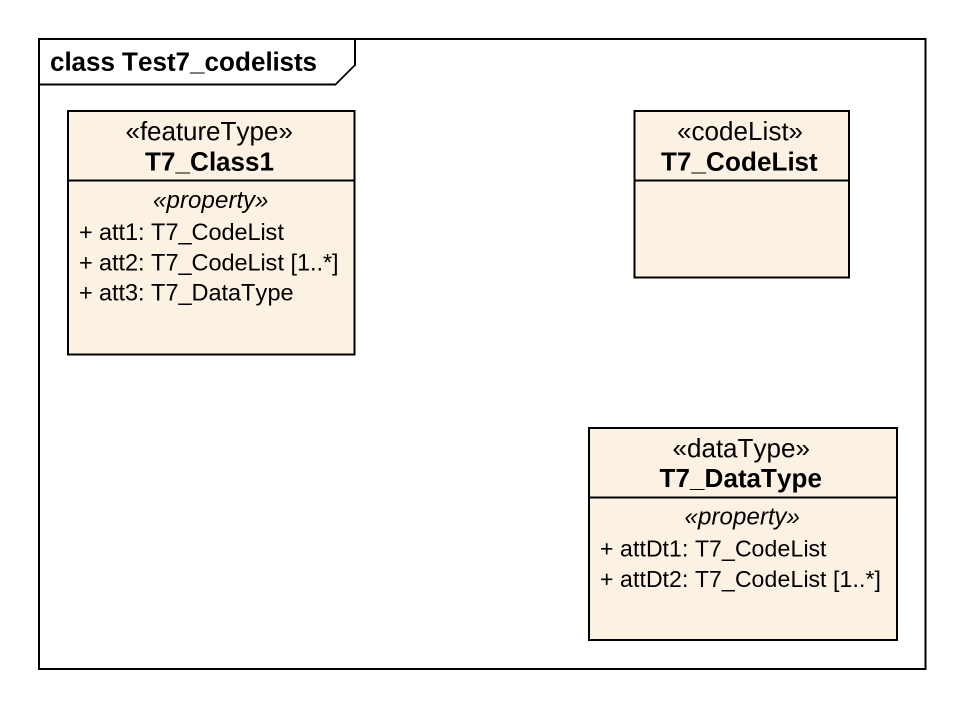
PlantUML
@startuml
mainframe class Test7_codelists
hide circle
hide empty members
skinparam classAttributeIconSize 0
class T7_Class1 <<featureType>> {
  .. <<property>> ..
  + att1: T7_CodeList
  + att2: T7_CodeList [1..*]
  + att3: T7_DataType
}
class T7_CodeList <<codeList>>
class T7_DataType <<dataType>> {
  .. <<property>> ..
  + attDt1: T7_CodeList
  + attDt2: T7_CodeList [1..*]
}
@enduml
